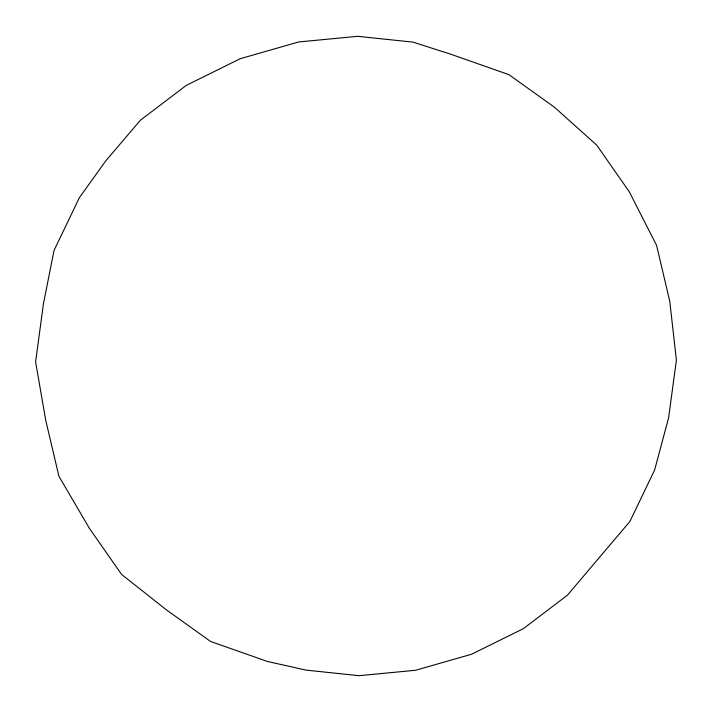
<?xml version="1.0" encoding="UTF-8"?>
<svg xmlns="http://www.w3.org/2000/svg" width="712" height="712" viewBox="0 0 712 712"><rect width="100%" height="100%" fill="white"/><g stroke="black" fill="none" stroke-linecap="round" stroke-linejoin="round"><path stroke-width="1.07" d="M43.468 303.588L35.6 361.874L45.746 420.356L58.918 476.266L89.347 528.26L121.574 574.433L166.394 609.855L210.663 641.512L267.427 661.457L305.955 670.108L359.088 675.688L415.612 670.268L471.673 654.212L523.445 628.616L567.402 595.223L629.915 521.433L654.622 470.027L668.621 417.748L676.4 360.121L669.769 301.31L656.597 245.4L629.319 191.831L596.727 145.123L554.301 107.103L508.938 74.662L450.785 54.228L413.049 42.133L357.638 36.312L298.693 41.963L240.238 58.704L186.25 85.395L140.406 120.221L105.839 160.796L79.379 197.696L54.059 250.375L43.468 303.588"/></g></svg>
